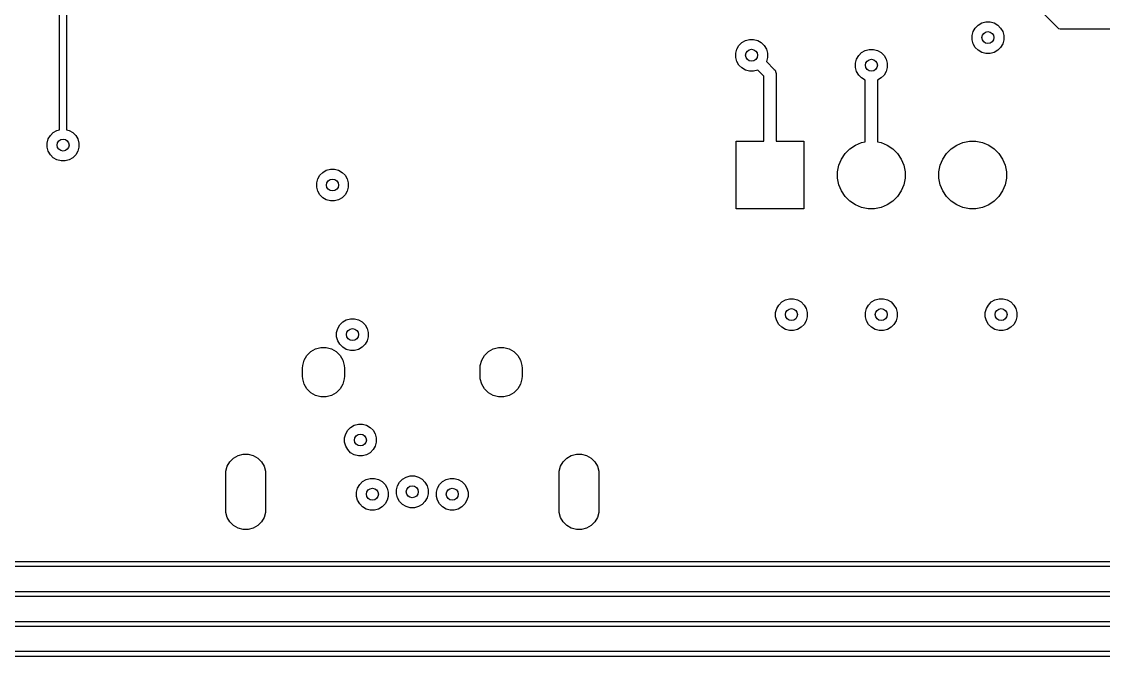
# Model space of a CAD drawing. Extents: x 0.98 to 8.13, y -3.46 to -0.83.
# Drawn here: x 4.014 to 5.081, y -3.378 to -2.752 of the extents above; entities that cross this region are included whole.
import ezdxf

# ---------------------------------------------------------------- set-up
doc = ezdxf.new("R2010")
doc.units = 0
doc.header["$MEASUREMENT"] = 0
doc.layers.add('BLACK', color=7, linetype='CONTINUOUS')

msp = doc.modelspace()

# ---------------------------------------------------------------- linework, layer by layer
at = {"layer": 'BLACK', "linetype": 'CONTINUOUS'}
for p, q in [((4.0516, -2.8588), (4.0516, -2.3243)), ((4.0586, -2.3228), (4.0586, -2.8588)), ((5.0366, -2.7587), (4.9492, -2.6713)), ((4.9614, -2.7535), (4.9654, -2.7524)), ((4.9654, -2.7524), (4.9695, -2.7524)), ((4.9695, -2.7524), (4.9734, -2.7535)), ((4.9518, -2.766), (4.9529, -2.762)), ((4.9529, -2.762), (4.9549, -2.7585)), ((4.9549, -2.7585), (4.9578, -2.7556)), ((4.9578, -2.7556), (4.9614, -2.7535)), ((4.9734, -2.7535), (4.977, -2.7556)), ((4.977, -2.7556), (4.9799, -2.7585)), ((4.9799, -2.7585), (4.982, -2.762)), ((4.982, -2.762), (4.983, -2.766)), ((5.0372, -2.7592), (5.0366, -2.7587)), ((5.0386, -2.7598), (5.0372, -2.7592)), ((5.0394, -2.7598), (5.0386, -2.7598)), ((5.6693, -2.7598), (5.0394, -2.7598)), ((4.7218, -2.7758), (4.7247, -2.7729)), ((4.7247, -2.7729), (4.7282, -2.7709)), ((4.7282, -2.7709), (4.7322, -2.7698)), ((4.7322, -2.7698), (4.7363, -2.7698)), ((4.7363, -2.7698), (4.7403, -2.7709)), ((4.7403, -2.7709), (4.7438, -2.7729)), ((4.7438, -2.7729), (4.7467, -2.7758)), ((4.9518, -2.7701), (4.9518, -2.766)), ((4.9529, -2.7741), (4.9518, -2.7701)), ((4.9549, -2.7776), (4.9529, -2.7741)), ((4.982, -2.7741), (4.9799, -2.7776)), ((4.983, -2.7701), (4.982, -2.7741)), ((4.983, -2.766), (4.983, -2.7701)), ((4.7186, -2.7834), (4.7197, -2.7794)), ((4.7186, -2.7875), (4.7186, -2.7834)), ((4.7197, -2.7794), (4.7218, -2.7758)), ((4.7467, -2.7758), (4.7488, -2.7794)), ((4.7488, -2.7794), (4.7499, -2.7834)), ((4.7499, -2.7834), (4.7499, -2.7875)), ((4.8399, -2.7857), (4.8428, -2.7828)), ((4.8428, -2.7828), (4.8463, -2.7807)), ((4.8463, -2.7807), (4.8503, -2.7797)), ((4.8503, -2.7797), (4.8544, -2.7797)), ((4.8544, -2.7797), (4.8584, -2.7807)), ((4.8584, -2.7807), (4.8619, -2.7828)), ((4.8619, -2.7828), (4.8649, -2.7857)), ((4.9578, -2.7805), (4.9549, -2.7776)), ((4.9614, -2.7826), (4.9578, -2.7805)), ((4.9654, -2.7837), (4.9614, -2.7826)), ((4.9695, -2.7837), (4.9654, -2.7837)), ((4.9734, -2.7826), (4.9695, -2.7837)), ((4.977, -2.7805), (4.9734, -2.7826)), ((4.9799, -2.7776), (4.977, -2.7805)), ((4.7197, -2.7915), (4.7186, -2.7875)), ((4.7218, -2.795), (4.7197, -2.7915)), ((4.7247, -2.7979), (4.7218, -2.795)), ((4.7499, -2.7875), (4.7488, -2.7915)), ((4.7488, -2.7915), (4.7488, -2.7915)), ((4.7488, -2.7915), (4.7566, -2.7993)), ((4.8367, -2.7932), (4.8378, -2.7892)), ((4.8367, -2.7973), (4.8367, -2.7932)), ((4.8378, -2.7892), (4.8399, -2.7857)), ((4.8649, -2.7857), (4.8669, -2.7892)), ((4.8669, -2.7892), (4.868, -2.7932)), ((4.868, -2.7932), (4.868, -2.7973)), ((4.7282, -2.8), (4.7247, -2.7979)), ((4.7322, -2.801), (4.7282, -2.8)), ((4.7363, -2.801), (4.7322, -2.801)), ((4.7403, -2.8), (4.7363, -2.801)), ((4.7464, -2.806), (4.7403, -2.8)), ((4.7403, -2.8), (4.7403, -2.8)), ((4.7464, -2.8701), (4.7464, -2.806)), ((4.7566, -2.7993), (4.7574, -2.8002)), ((4.7574, -2.8002), (4.7582, -2.8024)), ((4.7582, -2.8024), (4.7584, -2.8035)), ((4.7584, -2.8035), (4.7584, -2.8701)), ((4.8378, -2.8013), (4.8367, -2.7973)), ((4.8399, -2.8049), (4.8378, -2.8013)), ((4.8428, -2.8078), (4.8399, -2.8049)), ((4.8649, -2.8049), (4.8619, -2.8078)), ((4.8669, -2.8013), (4.8649, -2.8049)), ((4.868, -2.7973), (4.8669, -2.8013)), ((4.8463, -2.8098), (4.8428, -2.8078)), ((4.8464, -2.8098), (4.8463, -2.8098)), ((4.8464, -2.8708), (4.8464, -2.8098)), ((4.8619, -2.8078), (4.8584, -2.8098)), ((4.8584, -2.8098), (4.8584, -2.8098)), ((4.8584, -2.8098), (4.8584, -2.8708)), ((4.0491, -2.8595), (4.0516, -2.8588)), ((4.0586, -2.8588), (4.0611, -2.8595)), ((4.0395, -2.872), (4.0406, -2.868)), ((4.0406, -2.868), (4.0426, -2.8644)), ((4.0426, -2.8644), (4.0455, -2.8615)), ((4.0455, -2.8615), (4.0491, -2.8595)), ((4.0611, -2.8595), (4.0647, -2.8615)), ((4.0647, -2.8615), (4.0676, -2.8644)), ((4.0676, -2.8644), (4.0697, -2.868)), ((4.0697, -2.868), (4.0707, -2.872)), ((4.7189, -2.937), (4.7189, -2.8701)), ((4.7189, -2.8701), (4.7464, -2.8701)), ((4.7584, -2.8701), (4.7858, -2.8701)), ((4.7858, -2.8701), (4.7858, -2.937)), ((4.0395, -2.8761), (4.0395, -2.872)), ((4.0406, -2.88), (4.0395, -2.8761)), ((4.0426, -2.8836), (4.0406, -2.88)), ((4.0697, -2.88), (4.0676, -2.8836)), ((4.0707, -2.8761), (4.0697, -2.88)), ((4.0707, -2.872), (4.0707, -2.8761)), ((4.8265, -2.8823), (4.8311, -2.8777)), ((4.8311, -2.8777), (4.8366, -2.874)), ((4.8366, -2.874), (4.8426, -2.8715)), ((4.8426, -2.8715), (4.8464, -2.8708)), ((4.8584, -2.8708), (4.8621, -2.8715)), ((4.8621, -2.8715), (4.8681, -2.874)), ((4.8681, -2.874), (4.8736, -2.8777)), ((4.8736, -2.8777), (4.8782, -2.8823)), ((4.9265, -2.8823), (4.9311, -2.8777)), ((4.9311, -2.8777), (4.9366, -2.874)), ((4.9366, -2.874), (4.9426, -2.8715)), ((4.9426, -2.8715), (4.9491, -2.8702)), ((4.9491, -2.8702), (4.9556, -2.8702)), ((4.9556, -2.8702), (4.9621, -2.8715)), ((4.9621, -2.8715), (4.9681, -2.874)), ((4.9681, -2.874), (4.9736, -2.8777)), ((4.9736, -2.8777), (4.9782, -2.8823)), ((4.0455, -2.8865), (4.0426, -2.8836)), ((4.0491, -2.8886), (4.0455, -2.8865)), ((4.0531, -2.8896), (4.0491, -2.8886)), ((4.0572, -2.8896), (4.0531, -2.8896)), ((4.0611, -2.8886), (4.0572, -2.8896)), ((4.0647, -2.8865), (4.0611, -2.8886)), ((4.0676, -2.8836), (4.0647, -2.8865)), ((4.8203, -2.8938), (4.8228, -2.8878)), ((4.8228, -2.8878), (4.8265, -2.8823)), ((4.8782, -2.8823), (4.8819, -2.8878)), ((4.8819, -2.8878), (4.8844, -2.8938)), ((4.9203, -2.8938), (4.9228, -2.8878)), ((4.9228, -2.8878), (4.9265, -2.8823)), ((4.9782, -2.8823), (4.9819, -2.8878)), ((4.9819, -2.8878), (4.9844, -2.8938)), ((4.3084, -2.9038), (4.3113, -2.9009)), ((4.3113, -2.9009), (4.3148, -2.8988)), ((4.3148, -2.8988), (4.3188, -2.8978)), ((4.3188, -2.8978), (4.3229, -2.8978)), ((4.3229, -2.8978), (4.3269, -2.8988)), ((4.3269, -2.8988), (4.3305, -2.9009)), ((4.3305, -2.9009), (4.3334, -2.9038)), ((4.8191, -2.9003), (4.8203, -2.8938)), ((4.8191, -2.9068), (4.8191, -2.9003)), ((4.8844, -2.8938), (4.8857, -2.9003)), ((4.8857, -2.9003), (4.8857, -2.9068)), ((4.9191, -2.9003), (4.9203, -2.8938)), ((4.9191, -2.9068), (4.9191, -2.9003)), ((4.9844, -2.8938), (4.9857, -2.9003)), ((4.9857, -2.9003), (4.9857, -2.9068)), ((4.3053, -2.9113), (4.3063, -2.9074)), ((4.3053, -2.9154), (4.3053, -2.9113)), ((4.3063, -2.9074), (4.3084, -2.9038)), ((4.3334, -2.9038), (4.3354, -2.9074)), ((4.3354, -2.9074), (4.3365, -2.9113)), ((4.3365, -2.9113), (4.3365, -2.9154)), ((4.8203, -2.9133), (4.8191, -2.9068)), ((4.8857, -2.9068), (4.8844, -2.9133)), ((4.9203, -2.9133), (4.9191, -2.9068)), ((4.9857, -2.9068), (4.9844, -2.9133)), ((4.3063, -2.9194), (4.3053, -2.9154)), ((4.3084, -2.923), (4.3063, -2.9194)), ((4.3113, -2.9259), (4.3084, -2.923)), ((4.3334, -2.923), (4.3305, -2.9259)), ((4.3354, -2.9194), (4.3334, -2.923)), ((4.3365, -2.9154), (4.3354, -2.9194)), ((4.8228, -2.9193), (4.8203, -2.9133)), ((4.8265, -2.9248), (4.8228, -2.9193)), ((4.8819, -2.9193), (4.8782, -2.9248)), ((4.8844, -2.9133), (4.8819, -2.9193)), ((4.9228, -2.9193), (4.9203, -2.9133)), ((4.9265, -2.9248), (4.9228, -2.9193)), ((4.9819, -2.9193), (4.9782, -2.9248)), ((4.9844, -2.9133), (4.9819, -2.9193)), ((4.3148, -2.9279), (4.3113, -2.9259)), ((4.3188, -2.929), (4.3148, -2.9279)), ((4.3229, -2.929), (4.3188, -2.929)), ((4.3269, -2.9279), (4.3229, -2.929)), ((4.3305, -2.9259), (4.3269, -2.9279)), ((4.8311, -2.9294), (4.8265, -2.9248)), ((4.8366, -2.9331), (4.8311, -2.9294)), ((4.8426, -2.9356), (4.8366, -2.9331)), ((4.8681, -2.9331), (4.8621, -2.9356)), ((4.8736, -2.9294), (4.8681, -2.9331)), ((4.8782, -2.9248), (4.8736, -2.9294)), ((4.9311, -2.9294), (4.9265, -2.9248)), ((4.9366, -2.9331), (4.9311, -2.9294)), ((4.9426, -2.9356), (4.9366, -2.9331)), ((4.9681, -2.9331), (4.9621, -2.9356)), ((4.9736, -2.9294), (4.9681, -2.9331)), ((4.9782, -2.9248), (4.9736, -2.9294)), ((4.7858, -2.937), (4.7189, -2.937)), ((4.8491, -2.9368), (4.8426, -2.9356)), ((4.8556, -2.9368), (4.8491, -2.9368)), ((4.8621, -2.9356), (4.8556, -2.9368)), ((4.9491, -2.9368), (4.9426, -2.9356)), ((4.9556, -2.9368), (4.9491, -2.9368)), ((4.9621, -2.9356), (4.9556, -2.9368)), ((4.7611, -3.0318), (4.764, -3.0288)), ((4.764, -3.0288), (4.7676, -3.0268)), ((4.7676, -3.0268), (4.7716, -3.0257)), ((4.7716, -3.0257), (4.7757, -3.0257)), ((4.7757, -3.0257), (4.7796, -3.0268)), ((4.7796, -3.0268), (4.7832, -3.0288)), ((4.7832, -3.0288), (4.7861, -3.0318)), ((4.8497, -3.0318), (4.8526, -3.0288)), ((4.8526, -3.0288), (4.8562, -3.0268)), ((4.8562, -3.0268), (4.8601, -3.0257)), ((4.8601, -3.0257), (4.8643, -3.0257)), ((4.8643, -3.0257), (4.8682, -3.0268)), ((4.8682, -3.0268), (4.8718, -3.0288)), ((4.8718, -3.0288), (4.8747, -3.0318)), ((4.9678, -3.0318), (4.9707, -3.0288)), ((4.9707, -3.0288), (4.9743, -3.0268)), ((4.9743, -3.0268), (4.9783, -3.0257)), ((4.9783, -3.0257), (4.9824, -3.0257)), ((4.9824, -3.0257), (4.9863, -3.0268)), ((4.9863, -3.0268), (4.9899, -3.0288)), ((4.9899, -3.0288), (4.9928, -3.0318)), ((4.758, -3.0393), (4.7591, -3.0353)), ((4.758, -3.0434), (4.758, -3.0393)), ((4.7591, -3.0353), (4.7611, -3.0318)), ((4.7861, -3.0318), (4.7882, -3.0353)), ((4.7882, -3.0353), (4.7892, -3.0393)), ((4.7892, -3.0393), (4.7892, -3.0434)), ((4.8466, -3.0393), (4.8477, -3.0353)), ((4.8466, -3.0434), (4.8466, -3.0393)), ((4.8477, -3.0353), (4.8497, -3.0318)), ((4.8747, -3.0318), (4.8768, -3.0353)), ((4.8768, -3.0353), (4.8778, -3.0393)), ((4.8778, -3.0393), (4.8778, -3.0434)), ((4.9647, -3.0393), (4.9658, -3.0353)), ((4.9647, -3.0434), (4.9647, -3.0393)), ((4.9658, -3.0353), (4.9678, -3.0318)), ((4.9928, -3.0318), (4.9949, -3.0353)), ((4.9949, -3.0353), (4.9959, -3.0393)), ((4.9959, -3.0393), (4.9959, -3.0434)), ((4.326, -3.055), (4.3281, -3.0514)), ((4.3281, -3.0514), (4.331, -3.0485)), ((4.331, -3.0485), (4.3345, -3.0465)), ((4.3345, -3.0465), (4.3385, -3.0454)), ((4.3385, -3.0454), (4.3426, -3.0454)), ((4.3426, -3.0454), (4.3466, -3.0465)), ((4.3466, -3.0465), (4.3501, -3.0485)), ((4.3501, -3.0485), (4.353, -3.0514)), ((4.353, -3.0514), (4.3551, -3.055)), ((4.7591, -3.0474), (4.758, -3.0434)), ((4.7611, -3.0509), (4.7591, -3.0474)), ((4.764, -3.0538), (4.7611, -3.0509)), ((4.7861, -3.0509), (4.7832, -3.0538)), ((4.7882, -3.0474), (4.7861, -3.0509)), ((4.7892, -3.0434), (4.7882, -3.0474)), ((4.8477, -3.0474), (4.8466, -3.0434)), ((4.8497, -3.0509), (4.8477, -3.0474)), ((4.8526, -3.0538), (4.8497, -3.0509)), ((4.8747, -3.0509), (4.8718, -3.0538)), ((4.8768, -3.0474), (4.8747, -3.0509)), ((4.8778, -3.0434), (4.8768, -3.0474)), ((4.9658, -3.0474), (4.9647, -3.0434)), ((4.9678, -3.0509), (4.9658, -3.0474)), ((4.9707, -3.0538), (4.9678, -3.0509)), ((4.9928, -3.0509), (4.9899, -3.0538)), ((4.9949, -3.0474), (4.9928, -3.0509)), ((4.9959, -3.0434), (4.9949, -3.0474)), ((4.3249, -3.059), (4.326, -3.055)), ((4.3249, -3.0631), (4.3249, -3.059)), ((4.3551, -3.055), (4.3562, -3.059)), ((4.3562, -3.059), (4.3562, -3.0631)), ((4.7676, -3.0559), (4.764, -3.0538)), ((4.7716, -3.057), (4.7676, -3.0559)), ((4.7757, -3.057), (4.7716, -3.057)), ((4.7796, -3.0559), (4.7757, -3.057)), ((4.7832, -3.0538), (4.7796, -3.0559)), ((4.8562, -3.0559), (4.8526, -3.0538)), ((4.8601, -3.057), (4.8562, -3.0559)), ((4.8643, -3.057), (4.8601, -3.057)), ((4.8682, -3.0559), (4.8643, -3.057)), ((4.8718, -3.0538), (4.8682, -3.0559)), ((4.9743, -3.0559), (4.9707, -3.0538)), ((4.9783, -3.057), (4.9743, -3.0559)), ((4.9824, -3.057), (4.9783, -3.057)), ((4.9863, -3.0559), (4.9824, -3.057)), ((4.9899, -3.0538), (4.9863, -3.0559)), ((4.326, -3.0671), (4.3249, -3.0631)), ((4.3281, -3.0706), (4.326, -3.0671)), ((4.331, -3.0735), (4.3281, -3.0706)), ((4.353, -3.0706), (4.3501, -3.0735)), ((4.3551, -3.0671), (4.353, -3.0706)), ((4.3562, -3.0631), (4.3551, -3.0671)), ((4.2929, -3.0862), (4.2956, -3.0815)), ((4.2956, -3.0815), (4.2994, -3.0777)), ((4.2994, -3.0777), (4.3041, -3.075)), ((4.3041, -3.075), (4.3093, -3.0736)), ((4.3093, -3.0736), (4.3147, -3.0736)), ((4.3147, -3.0736), (4.3199, -3.075)), ((4.3199, -3.075), (4.3246, -3.0777)), ((4.3246, -3.0777), (4.3284, -3.0815)), ((4.3284, -3.0815), (4.3311, -3.0862)), ((4.3345, -3.0756), (4.331, -3.0735)), ((4.3385, -3.0766), (4.3345, -3.0756)), ((4.3426, -3.0766), (4.3385, -3.0766)), ((4.3466, -3.0756), (4.3426, -3.0766)), ((4.3501, -3.0735), (4.3466, -3.0756)), ((4.4681, -3.0862), (4.4708, -3.0815)), ((4.4708, -3.0815), (4.4746, -3.0777)), ((4.4746, -3.0777), (4.4793, -3.075)), ((4.4793, -3.075), (4.4845, -3.0736)), ((4.4845, -3.0736), (4.4899, -3.0736)), ((4.4899, -3.0736), (4.4951, -3.075)), ((4.4951, -3.075), (4.4998, -3.0777)), ((4.4998, -3.0777), (4.5036, -3.0815)), ((4.5036, -3.0815), (4.5063, -3.0862)), ((4.2913, -3.0941), (4.2915, -3.0914)), ((4.2913, -3.102), (4.2913, -3.0941)), ((4.2915, -3.0914), (4.2929, -3.0862)), ((4.3311, -3.0862), (4.3325, -3.0914)), ((4.3325, -3.0914), (4.3327, -3.0941)), ((4.3327, -3.0941), (4.3327, -3.102)), ((4.4665, -3.0941), (4.4667, -3.0914)), ((4.4665, -3.102), (4.4665, -3.0941)), ((4.4667, -3.0914), (4.4681, -3.0862)), ((4.5063, -3.0862), (4.5077, -3.0914)), ((4.5077, -3.0914), (4.5079, -3.0941)), ((4.5079, -3.0941), (4.5079, -3.102)), ((4.2915, -3.1047), (4.2913, -3.102)), ((4.2929, -3.1099), (4.2915, -3.1047)), ((4.3325, -3.1047), (4.3311, -3.1099)), ((4.3327, -3.102), (4.3325, -3.1047)), ((4.4667, -3.1047), (4.4665, -3.102)), ((4.4681, -3.1099), (4.4667, -3.1047)), ((4.5077, -3.1047), (4.5063, -3.1099)), ((4.5079, -3.102), (4.5077, -3.1047)), ((4.2956, -3.1146), (4.2929, -3.1099)), ((4.2994, -3.1184), (4.2956, -3.1146)), ((4.3284, -3.1146), (4.3246, -3.1184)), ((4.3311, -3.1099), (4.3284, -3.1146)), ((4.4708, -3.1146), (4.4681, -3.1099)), ((4.4746, -3.1184), (4.4708, -3.1146)), ((4.5036, -3.1146), (4.4998, -3.1184)), ((4.5063, -3.1099), (4.5036, -3.1146)), ((4.3041, -3.1211), (4.2994, -3.1184)), ((4.3093, -3.1225), (4.3041, -3.1211)), ((4.3147, -3.1225), (4.3093, -3.1225)), ((4.3199, -3.1211), (4.3147, -3.1225)), ((4.3246, -3.1184), (4.3199, -3.1211)), ((4.4793, -3.1211), (4.4746, -3.1184)), ((4.4845, -3.1225), (4.4793, -3.1211)), ((4.4899, -3.1225), (4.4845, -3.1225)), ((4.4951, -3.1211), (4.4899, -3.1225)), ((4.4998, -3.1184), (4.4951, -3.1211)), ((4.3339, -3.1589), (4.3359, -3.1554)), ((4.3359, -3.1554), (4.3388, -3.1525)), ((4.3388, -3.1525), (4.3424, -3.1504)), ((4.3424, -3.1504), (4.3464, -3.1493)), ((4.3464, -3.1493), (4.3505, -3.1493)), ((4.3505, -3.1493), (4.3545, -3.1504)), ((4.3545, -3.1504), (4.358, -3.1525)), ((4.358, -3.1525), (4.3609, -3.1554)), ((4.3609, -3.1554), (4.363, -3.1589)), ((4.3328, -3.1629), (4.3339, -3.1589)), ((4.3328, -3.167), (4.3328, -3.1629)), ((4.3339, -3.171), (4.3328, -3.167)), ((4.363, -3.1589), (4.364, -3.1629)), ((4.364, -3.167), (4.363, -3.171)), ((4.364, -3.1629), (4.364, -3.167)), ((4.2277, -3.1802), (4.2327, -3.1789)), ((4.2327, -3.1789), (4.2378, -3.1789)), ((4.2378, -3.1789), (4.2428, -3.1802)), ((4.3359, -3.1745), (4.3339, -3.171)), ((4.3388, -3.1775), (4.3359, -3.1745)), ((4.3424, -3.1795), (4.3388, -3.1775)), ((4.3464, -3.1806), (4.3424, -3.1795)), ((4.3545, -3.1795), (4.3505, -3.1806)), ((4.358, -3.1775), (4.3545, -3.1795)), ((4.3609, -3.1745), (4.358, -3.1775)), ((4.363, -3.171), (4.3609, -3.1745)), ((4.5564, -3.1802), (4.5614, -3.1789)), ((4.5614, -3.1789), (4.5665, -3.1789)), ((4.5665, -3.1789), (4.5715, -3.1802)), ((4.217, -3.1909), (4.2196, -3.1864)), ((4.2196, -3.1864), (4.2233, -3.1828)), ((4.2233, -3.1828), (4.2277, -3.1802)), ((4.2428, -3.1802), (4.2472, -3.1828)), ((4.2472, -3.1828), (4.2509, -3.1864)), ((4.2509, -3.1864), (4.2534, -3.1909)), ((4.3505, -3.1806), (4.3464, -3.1806)), ((4.5458, -3.1909), (4.5484, -3.1864)), ((4.5484, -3.1864), (4.552, -3.1828)), ((4.552, -3.1828), (4.5564, -3.1802)), ((4.5715, -3.1802), (4.576, -3.1828)), ((4.576, -3.1828), (4.5796, -3.1864)), ((4.5796, -3.1864), (4.5822, -3.1909)), ((4.2156, -3.1984), (4.2157, -3.1959)), ((4.2156, -3.2339), (4.2156, -3.1984)), ((4.2157, -3.1959), (4.217, -3.1909)), ((4.2534, -3.1909), (4.2548, -3.1959)), ((4.2548, -3.1959), (4.2549, -3.1984)), ((4.2549, -3.1984), (4.2549, -3.2339)), ((4.3936, -3.2016), (4.3976, -3.2005)), ((4.3976, -3.2005), (4.4017, -3.2005)), ((4.4017, -3.2005), (4.4056, -3.2016)), ((4.5443, -3.1984), (4.5445, -3.1959)), ((4.5443, -3.2339), (4.5443, -3.1984)), ((4.5445, -3.1959), (4.5458, -3.1909)), ((4.5822, -3.1909), (4.5835, -3.1959)), ((4.5835, -3.1959), (4.5837, -3.1984)), ((4.5837, -3.1984), (4.5837, -3.2339)), ((4.3457, -3.2125), (4.3477, -3.2089)), ((4.3477, -3.2089), (4.3506, -3.206)), ((4.3506, -3.206), (4.3542, -3.204)), ((4.3542, -3.204), (4.3582, -3.2029)), ((4.3582, -3.2029), (4.3623, -3.2029)), ((4.3623, -3.2029), (4.3663, -3.204)), ((4.3663, -3.204), (4.3698, -3.206)), ((4.3698, -3.206), (4.3727, -3.2089)), ((4.3727, -3.2089), (4.3748, -3.2125)), ((4.384, -3.2141), (4.3851, -3.2101)), ((4.3851, -3.2101), (4.3871, -3.2066)), ((4.3871, -3.2066), (4.39, -3.2036)), ((4.39, -3.2036), (4.3936, -3.2016)), ((4.4056, -3.2016), (4.4092, -3.2036)), ((4.4092, -3.2036), (4.4121, -3.2066)), ((4.4121, -3.2066), (4.4142, -3.2101)), ((4.4142, -3.2101), (4.4152, -3.2141)), ((4.4244, -3.2125), (4.4265, -3.2089)), ((4.4265, -3.2089), (4.4294, -3.206)), ((4.4294, -3.206), (4.4329, -3.204)), ((4.4329, -3.204), (4.4369, -3.2029)), ((4.4369, -3.2029), (4.441, -3.2029)), ((4.441, -3.2029), (4.445, -3.204)), ((4.445, -3.204), (4.4486, -3.206)), ((4.4486, -3.206), (4.4515, -3.2089)), ((4.4515, -3.2089), (4.4535, -3.2125)), ((4.3446, -3.2164), (4.3457, -3.2125)), ((4.3446, -3.2206), (4.3446, -3.2164)), ((4.3457, -3.2245), (4.3446, -3.2206)), ((4.3748, -3.2125), (4.3758, -3.2164)), ((4.3758, -3.2206), (4.3748, -3.2245)), ((4.3758, -3.2164), (4.3758, -3.2206)), ((4.384, -3.2182), (4.384, -3.2141)), ((4.3851, -3.2222), (4.384, -3.2182)), ((4.3871, -3.2257), (4.3851, -3.2222)), ((4.4142, -3.2222), (4.4121, -3.2257)), ((4.4152, -3.2182), (4.4142, -3.2222)), ((4.4152, -3.2141), (4.4152, -3.2182)), ((4.4234, -3.2164), (4.4244, -3.2125)), ((4.4234, -3.2206), (4.4234, -3.2164)), ((4.4244, -3.2245), (4.4234, -3.2206)), ((4.4535, -3.2125), (4.4546, -3.2164)), ((4.4546, -3.2206), (4.4535, -3.2245)), ((4.4546, -3.2164), (4.4546, -3.2206)), ((4.3477, -3.2281), (4.3457, -3.2245)), ((4.3506, -3.231), (4.3477, -3.2281)), ((4.3542, -3.2331), (4.3506, -3.231)), ((4.3698, -3.231), (4.3663, -3.2331)), ((4.3727, -3.2281), (4.3698, -3.231)), ((4.3748, -3.2245), (4.3727, -3.2281)), ((4.39, -3.2286), (4.3871, -3.2257)), ((4.3936, -3.2307), (4.39, -3.2286)), ((4.3976, -3.2318), (4.3936, -3.2307)), ((4.4017, -3.2318), (4.3976, -3.2318)), ((4.4056, -3.2307), (4.4017, -3.2318)), ((4.4092, -3.2286), (4.4056, -3.2307)), ((4.4121, -3.2257), (4.4092, -3.2286)), ((4.4265, -3.2281), (4.4244, -3.2245)), ((4.4294, -3.231), (4.4265, -3.2281)), ((4.4329, -3.2331), (4.4294, -3.231)), ((4.4486, -3.231), (4.445, -3.2331)), ((4.4515, -3.2281), (4.4486, -3.231)), ((4.4535, -3.2245), (4.4515, -3.2281)), ((4.2157, -3.2364), (4.2156, -3.2339)), ((4.217, -3.2414), (4.2157, -3.2364)), ((4.2196, -3.2458), (4.217, -3.2414)), ((4.2534, -3.2414), (4.2509, -3.2458)), ((4.2548, -3.2364), (4.2534, -3.2414)), ((4.2549, -3.2339), (4.2548, -3.2364)), ((4.3582, -3.2341), (4.3542, -3.2331)), ((4.3623, -3.2341), (4.3582, -3.2341)), ((4.3663, -3.2331), (4.3623, -3.2341)), ((4.4369, -3.2341), (4.4329, -3.2331)), ((4.441, -3.2341), (4.4369, -3.2341)), ((4.445, -3.2331), (4.441, -3.2341)), ((4.5445, -3.2364), (4.5443, -3.2339)), ((4.5458, -3.2414), (4.5445, -3.2364)), ((4.5484, -3.2458), (4.5458, -3.2414)), ((4.5822, -3.2414), (4.5796, -3.2458)), ((4.5835, -3.2364), (4.5822, -3.2414)), ((4.5837, -3.2339), (4.5835, -3.2364)), ((4.2233, -3.2495), (4.2196, -3.2458)), ((4.2277, -3.252), (4.2233, -3.2495)), ((4.2327, -3.2534), (4.2277, -3.252)), ((4.2378, -3.2534), (4.2327, -3.2534)), ((4.2428, -3.252), (4.2378, -3.2534)), ((4.2472, -3.2495), (4.2428, -3.252)), ((4.2509, -3.2458), (4.2472, -3.2495)), ((4.552, -3.2495), (4.5484, -3.2458)), ((4.5564, -3.252), (4.552, -3.2495)), ((4.5614, -3.2534), (4.5564, -3.252)), ((4.5665, -3.2534), (4.5614, -3.2534)), ((4.5715, -3.252), (4.5665, -3.2534)), ((4.576, -3.2495), (4.5715, -3.252)), ((4.5796, -3.2458), (4.576, -3.2495)), ((3.2294, -3.2849), (6.2096, -3.2849)), ((6.2106, -3.2899), (3.2283, -3.2899)), ((3.2097, -3.3144), (6.249, -3.3144)), ((6.25, -3.3194), (3.2087, -3.3194)), ((6.5157, -3.349), (3.1791, -3.349)), ((3.1802, -3.344), (6.5147, -3.344)), ((6.7323, -3.3785), (3.1398, -3.3785)), ((3.1408, -3.3735), (6.7312, -3.3735))]:
    msp.add_line(p, q, dxfattribs=at)
at = {"layer": 'BLACK'}
for centre in [(4.9674, -2.768), (4.7343, -2.7854), (4.8524, -2.7953), (4.0551, -2.874), (4.3209, -2.9134), (4.7736, -3.0413), (4.8622, -3.0413), (4.9803, -3.0413), (4.3406, -3.061), (4.3484, -3.165), (4.3996, -3.2161), (4.3602, -3.2185), (4.439, -3.2185)]:
    msp.add_circle(centre, 0.00591, dxfattribs=at)

doc.saveas('drawing.dxf')
